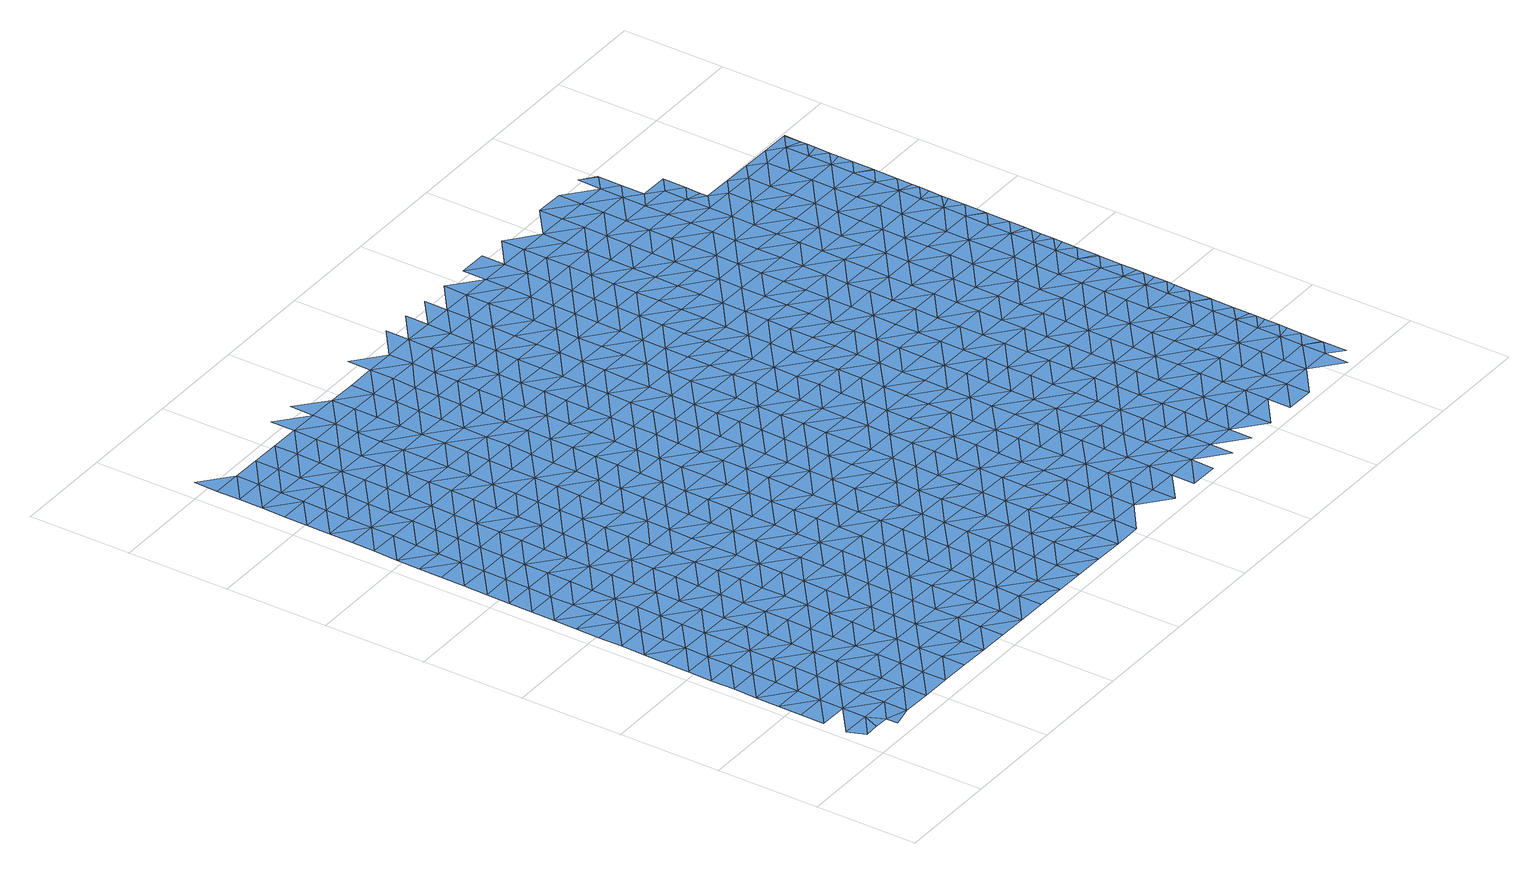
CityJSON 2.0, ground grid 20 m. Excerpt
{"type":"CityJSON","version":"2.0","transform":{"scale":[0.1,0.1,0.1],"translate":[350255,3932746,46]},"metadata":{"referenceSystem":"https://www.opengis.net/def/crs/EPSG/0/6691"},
"CityObjects":{
"waterbody1":{"type":"WaterBody","attributes":{"name":"8","class":"1140","function":"1","WaterBodyRiverFloodingRiskAttribute.description":"4","WaterBodyRiverFloodingRiskAttribute.rankOrg":"2","WaterBodyRiverFloodingRiskAttribute.adminType":"2","WaterBodyRiverFloodingRiskAttribute.scale":"L1"},"geometry":[{"type":"MultiSurface","lod":"1","boundaries":[[[0,1,2]],[[3,4,5]],[[2,1,6]],[[4,7,5]],[[0,2,8]],[[6,9,2]],[[3,8,4]],[[10,7,11]],[[12,9,13]],[[11,7,4]],[[14,2,9]],[[8,2,14]],[[15,16,17]],[[14,9,12]],[[10,11,18]],[[17,10,19]],[[19,10,18]],[[8,14,20]],[[4,8,21]],[[16,22,23]],[[15,17,19]],[[8,20,21]],[[24,18,11]],[[11,4,25]],[[23,26,27]],[[28,29,12]],[[25,24,11]],[[22,16,15]],[[22,26,23]],[[26,30,27]],[[4,21,25]],[[31,19,18]],[[14,12,29]],[[20,14,29]],[[32,15,19]],[[26,33,30]],[[21,20,34]],[[18,24,31]],[[15,32,22]],[[20,29,34]],[[35,36,37]],[[37,30,38]],[[35,39,36]],[[19,31,32]],[[28,40,29]],[[21,34,41]],[[25,21,42]],[[30,33,38]],[[25,43,24]],[[42,43,25]],[[43,31,24]],[[21,41,42]],[[35,37,38]],[[22,32,44]],[[26,22,45]],[[40,28,46]],[[45,47,26]],[[48,39,49]],[[34,29,50]],[[22,44,45]],[[34,51,41]],[[49,39,35]],[[33,26,47]],[[49,52,48]],[[50,51,34]],[[32,31,53]],[[29,40,50]],[[41,51,42]],[[31,43,53]],[[53,54,32]],[[38,33,55]],[[56,48,57]],[[58,43,42]],[[55,33,47]],[[57,48,52]],[[44,59,45]],[[51,58,42]],[[60,49,35]],[[44,32,59]],[[61,62,63]],[[35,38,64]],[[63,56,65]],[[59,32,54]],[[40,46,66]],[[40,67,50]],[[65,56,57]],[[38,55,64]],[[68,69,62]],[[66,46,70]],[[71,72,43]],[[73,74,45]],[[74,55,47]],[[71,43,58]],[[52,49,60]],[[50,75,51]],[[61,68,62]],[[53,43,72]],[[35,64,60]],[[45,59,73]],[[47,45,74]],[[63,65,61]],[[60,76,52]],[[67,40,66]],[[52,77,57]],[[67,75,50]],[[72,78,53]],[[51,75,58]],[[54,53,78]],[[74,79,55]],[[80,69,81]],[[70,82,66]],[[78,83,54]],[[84,71,58]],[[59,83,73]],[[77,85,57]],[[81,69,68]],[[64,86,60]],[[87,80,81]],[[59,54,83]],[[52,76,77]],[[64,55,86]],[[87,88,89]],[[65,57,85]],[[90,84,58]],[[66,91,67]],[[90,58,75]],[[82,91,66]],[[92,74,73]],[[55,79,86]],[[60,93,76]],[[61,65,94]],[[84,95,71]],[[87,81,88]],[[96,78,72]],[[97,93,60]],[[98,73,83]],[[67,99,75]],[[74,92,79]],[[72,71,95]],[[100,101,89]],[[65,85,94]],[[60,86,97]],[[100,89,88]],[[76,102,77]],[[68,61,103]],[[68,104,81]],[[105,89,101]],[[78,96,83]],[[67,91,106]],[[102,85,77]],[[73,98,92]],[[75,107,90]],[[103,61,94]],[[103,104,68]],[[79,108,86]],[[109,110,111]],[[96,72,95]],[[67,106,99]],[[109,105,110]],[[82,112,91]],[[83,113,98]],[[114,79,92]],[[76,93,102]],[[85,115,94]],[[116,100,88]],[[105,101,110]],[[107,75,99]],[[88,81,117]],[[108,118,86]],[[113,83,96]],[[91,119,106]],[[84,90,120]],[[79,114,108]],[[121,93,97]],[[117,116,88]],[[97,86,118]],[[81,104,117]],[[112,82,122]],[[85,102,115]],[[115,123,94]],[[120,90,107]],[[95,84,120]],[[100,124,101]],[[106,119,99]],[[111,110,125]],[[126,111,127]],[[128,96,95]],[[118,121,97]],[[129,98,113]],[[123,130,94]],[[93,121,102]],[[116,124,100]],[[92,98,131]],[[127,132,126]],[[132,133,134]],[[101,124,110]],[[103,94,130]],[[111,125,127]],[[135,128,95]],[[91,112,119]],[[135,95,120]],[[134,126,132]],[[98,129,131]],[[130,136,103]],[[96,137,113]],[[114,92,138]],[[114,139,108]],[[121,140,102]],[[102,141,115]],[[142,143,99]],[[144,125,110]],[[104,103,136]],[[128,137,96]],[[145,146,133]],[[147,120,107]],[[99,119,142]],[[107,99,143]],[[92,131,138]],[[108,139,118]],[[113,148,129]],[[112,122,149]],[[115,150,123]],[[151,127,125]],[[117,104,152]],[[137,148,113]],[[110,124,153]],[[139,114,138]],[[154,121,118]],[[133,132,155]],[[141,102,140]],[[146,156,157]],[[120,158,135]],[[152,104,136]],[[144,151,125]],[[119,112,159]],[[145,133,155]],[[160,142,119]],[[156,161,157]],[[110,153,144]],[[147,107,143]],[[162,132,127]],[[159,112,149]],[[116,117,163]],[[116,164,124]],[[150,115,141]],[[165,136,130]],[[154,118,139]],[[163,117,152]],[[163,164,116]],[[131,129,166]],[[162,155,132]],[[121,167,140]],[[124,164,153]],[[130,123,165]],[[168,137,128]],[[160,119,159]],[[146,145,156]],[[169,143,142]],[[138,131,166]],[[120,147,158]],[[160,170,142]],[[129,148,166]],[[165,123,150]],[[128,135,168]],[[171,121,154]],[[162,127,151]],[[140,172,141]],[[170,169,142]],[[165,173,136]],[[174,145,155]],[[139,138,175]],[[135,158,168]],[[167,172,140]],[[139,176,154]],[[152,136,173]],[[168,177,137]],[[121,171,167]],[[137,178,148]],[[138,166,175]],[[179,151,144]],[[180,155,162]],[[152,181,163]],[[177,178,137]],[[178,166,148]],[[153,164,182]],[[144,153,183]],[[159,149,184]],[[172,185,141]],[[147,143,186]],[[176,139,175]],[[187,171,154]],[[183,179,144]],[[188,152,173]],[[184,149,189]],[[174,155,180]],[[190,164,163]],[[150,141,185]],[[153,182,183]],[[186,143,169]],[[191,162,151]],[[160,159,192]],[[160,193,170]],[[156,145,194]],[[195,175,166]],[[185,196,150]],[[158,147,197]],[[198,154,176]],[[158,199,168]],[[181,152,188]],[[200,167,171]],[[181,190,163]],[[178,201,166]],[[179,191,151]],[[191,180,162]],[[192,159,184]],[[192,193,160]],[[194,145,174]],[[193,169,170]],[[165,150,196]],[[165,202,173]],[[164,203,182]],[[147,186,197]],[[187,154,198]],[[200,172,167]],[[168,204,177]],[[190,203,164]],[[205,188,173]],[[206,184,189]],[[199,204,168]],[[207,174,180]],[[182,208,183]],[[169,209,186]],[[158,197,199]],[[191,210,180]],[[200,171,187]],[[211,178,177]],[[166,201,195]],[[202,165,196]],[[202,205,173]],[[172,212,185]],[[203,208,182]],[[176,175,213]],[[210,207,180]],[[188,214,181]],[[215,194,174]],[[209,169,193]],[[213,175,195]],[[198,176,213]],[[186,216,197]],[[198,217,187]],[[205,214,188]],[[212,172,200]],[[213,217,198]],[[192,184,218]],[[212,219,185]],[[185,220,196]],[[179,221,191]],[[211,177,204]],[[201,178,211]],[[222,186,209]],[[179,183,221]],[[184,206,218]],[[192,223,193]],[[190,181,214]],[[190,224,203]],[[183,208,221]],[[214,224,190]],[[174,207,215]],[[195,201,225]],[[186,222,216]],[[191,226,210]],[[227,204,199]],[[192,218,228]],[[225,201,211]],[[193,229,209]],[[220,185,219]],[[220,230,196]],[[199,197,231]],[[232,187,217]],[[233,212,200]],[[200,187,234]],[[203,235,208]],[[202,196,230]],[[236,191,221]],[[231,227,199]],[[237,207,210]],[[192,228,223]],[[224,235,203]],[[238,222,209]],[[213,195,239]],[[197,216,231]],[[234,187,232]],[[234,233,200]],[[240,214,205]],[[195,225,239]],[[239,241,213]],[[213,242,217]],[[218,206,243]],[[229,193,223]],[[212,244,219]],[[205,202,240]],[[191,236,226]],[[211,204,227]],[[235,245,208]],[[208,246,221]],[[247,216,222]],[[240,202,230]],[[211,248,225]],[[245,246,208]],[[246,236,221]],[[217,249,232]],[[250,218,243]],[[210,226,237]],[[214,251,224]],[[209,229,238]],[[242,213,241]],[[228,218,252]],[[228,253,223]],[[215,207,254]],[[244,255,219]],[[255,230,220]],[[211,227,256]],[[212,233,244]],[[257,214,240]],[[252,218,250]],[[258,235,224]],[[220,219,255]],[[247,222,238]],[[207,237,254]],[[249,217,242]],[[236,259,226]],[[211,256,248]],[[223,260,229]],[[231,216,261]],[[231,262,227]],[[251,214,257]],[[263,233,234]],[[239,225,264]],[[239,265,241]],[[266,250,243]],[[267,259,236]],[[234,232,268]],[[269,245,235]],[[255,270,230]],[[267,236,246]],[[262,256,227]],[[228,252,253]],[[264,225,248]],[[216,247,261]],[[226,271,237]],[[229,272,238]],[[240,230,270]],[[232,249,268]],[[258,224,251]],[[233,263,244]],[[241,273,242]],[[245,269,246]],[[240,274,257]],[[275,252,250]],[[223,253,260]],[[231,261,262]],[[276,248,256]],[[239,264,265]],[[242,273,249]],[[262,277,256]],[[234,268,263]],[[278,267,246]],[[271,226,259]],[[254,237,271]],[[235,258,269]],[[272,279,238]],[[240,270,280]],[[257,281,251]],[[276,264,248]],[[229,260,272]],[[273,241,265]],[[250,266,282]],[[283,284,244]],[[247,238,279]],[[247,285,261]],[[274,240,280]],[[283,244,263]],[[275,250,282]],[[286,258,251]],[[287,254,288]],[[255,244,284]],[[278,246,269]],[[288,254,271]],[[276,256,277]],[[289,260,253]],[[268,249,290]],[[253,252,291]],[[264,292,265]],[[290,249,273]],[[281,257,274]],[[281,286,251]],[[259,267,293]],[[291,252,275]],[[291,289,253]],[[289,272,260]],[[270,255,294]],[[293,267,278]],[[285,247,279]],[[270,295,280]],[[262,261,285]],[[293,296,259]],[[259,297,271]],[[262,298,277]],[[299,283,263]],[[269,258,286]],[[264,276,292]],[[255,284,294]],[[265,300,273]],[[282,266,301]],[[302,274,280]],[[268,290,303]],[[263,268,304]],[[269,305,278]],[[282,306,275]],[[298,262,285]],[[304,268,303]],[[307,265,292]],[[295,270,294]],[[277,308,276]],[[309,284,283]],[[273,310,290]],[[297,259,296]],[[311,291,275]],[[305,269,286]],[[279,272,312]],[[306,282,301]],[[274,313,281]],[[314,308,277]],[[312,272,289]],[[300,265,307]],[[288,271,315]],[[299,263,304]],[[299,309,283]],[[309,294,284]],[[279,316,285]],[[302,280,295]],[[302,313,274]],[[277,298,314]],[[313,286,281]],[[315,271,297]],[[317,288,315]],[[318,278,305]],[[311,275,306]],[[319,279,312]],[[293,278,320]],[[321,298,285]],[[310,322,290]],[[291,323,289]],[[273,300,310]],[[303,322,304]],[[324,305,286]],[[292,276,325]],[[320,278,318]],[[303,290,322]],[[326,323,291]],[[316,279,319]],[[316,321,285]],[[313,324,286]],[[296,293,327]],[[291,311,326]],[[276,308,325]],[[289,328,312]],[[307,329,300]],[[295,294,330]],[[307,292,329]],[[327,293,320]],[[295,331,302]],[[327,332,296]],[[294,309,330]],[[330,331,295]],[[321,333,298]],[[297,332,315]],[[333,308,314]],[[329,292,325]],[[334,319,312]],[[335,310,300]],[[306,301,336]],[[297,296,332]],[[299,304,337]],[[314,298,333]],[[338,309,299]],[[311,306,336]],[[339,313,302]],[[304,322,337]],[[337,340,299]],[[341,305,324]],[[301,342,336]],[[311,343,326]],[[344,325,308]],[[289,323,328]],[[318,305,345]],[[319,334,316]],[[340,338,299]],[[335,300,329]],[[346,339,302]],[[339,324,313]],[[345,305,341]],[[346,302,331]],[[347,323,326]],[[334,312,328]],[[309,348,330]],[[349,327,320]],[[350,321,316]],[[351,315,332]],[[320,318,352]],[[311,336,343]],[[334,350,316]],[[353,310,335]],[[308,333,344]],[[344,354,325]],[[325,355,329]],[[352,318,345]],[[352,349,320]],[[322,310,356]],[[357,341,324]],[[358,328,323]],[[359,333,321]],[[337,322,356]],[[326,343,347]],[[350,360,321]],[[310,353,356]],[[361,357,324]],[[309,338,348]],[[329,362,335]],[[349,363,327]],[[361,324,339]],[[337,364,340]],[[331,330,365]],[[360,359,321]],[[355,325,354]],[[366,334,328]],[[336,342,367]],[[332,327,363]],[[323,347,358]],[[358,368,328]],[[365,330,348]],[[346,331,365]],[[369,337,356]],[[333,370,344]],[[357,371,341]],[[335,372,353]],[[340,373,338]],[[365,374,346]],[[345,341,371]],[[362,329,355]],[[362,372,335]],[[343,336,375]],[[343,376,347]],[[351,332,377]],[[364,337,369]],[[334,378,350]],[[353,379,356]],[[377,332,363]],[[366,328,368]],[[338,380,348]],[[336,367,375]],[[339,346,381]],[[339,382,361]],[[383,358,347]],[[354,344,370]],[[352,345,384]],[[352,385,349]],[[350,378,360]],[[372,379,353]],[[333,359,370]],[[373,340,364]],[[354,386,355]],[[373,380,338]],[[387,369,356]],[[381,382,339]],[[384,345,371]],[[388,365,348]],[[346,374,381]],[[343,375,376]],[[334,366,378]],[[389,362,355]],[[354,370,386]],[[385,352,384]],[[385,390,349]],[[390,377,363]],[[383,347,376]],[[369,391,364]],[[368,358,383]],[[392,371,357]],[[365,393,374]],[[357,361,394]],[[368,395,366]],[[363,349,390]],[[387,356,379]],[[388,348,380]],[[360,378,396]],[[359,360,397]],[[359,398,370]],[[394,361,382]],[[394,392,357]],[[355,386,399]],[[392,384,371]],[[362,400,372]],[[401,402,377]],[[364,403,373]],[[404,367,405]],[[374,406,381]],[[407,376,375]],[[397,398,359]],[[389,355,399]],[[366,408,378]],[[389,400,362]],[[375,367,409]],[[360,396,397]],[[410,386,370]],[[368,383,395]],[[393,365,388]],[[393,406,374]],[[369,387,391]],[[409,367,404]],[[372,411,379]],[[373,412,380]],[[401,377,390]],[[413,396,378]],[[376,414,383]],[[403,364,391]],[[366,395,408]],[[382,381,406]],[[385,384,415]],[[407,375,409]],[[415,384,392]],[[416,413,378]],[[417,390,385]],[[406,418,382]],[[410,370,398]],[[416,378,408]],[[405,419,404]],[[411,420,379]],[[420,391,387]],[[412,373,403]],[[388,380,412]],[[372,400,411]],[[396,421,397]],[[394,382,418]],[[399,386,422]],[[388,423,393]],[[387,379,420]],[[414,376,407]],[[395,383,414]],[[424,408,395]],[[425,385,415]],[[426,409,404]],[[427,401,390]],[[421,398,397]],[[394,428,392]],[[389,399,422]],[[429,403,391]],[[386,410,422]],[[389,430,400]],[[431,428,394]],[[423,388,412]],[[417,385,425]],[[426,407,409]],[[432,415,392]],[[423,433,393]],[[421,396,413]],[[394,418,431]],[[434,416,408]],[[395,414,424]],[[400,435,411]],[[433,436,393]],[[421,437,398]],[[429,391,420]],[[428,432,392]],[[389,422,430]],[[430,435,400]],[[427,390,417]],[[429,438,403]],[[403,439,412]],[[440,425,415]],[[404,419,426]],[[406,393,436]],[[406,441,418]],[[410,398,437]],[[442,408,424]],[[416,443,413]],[[410,444,422]],[[445,423,412]],[[432,440,415]],[[440,417,425]],[[414,407,446]],[[434,408,442]],[[434,443,416]],[[401,427,447]],[[448,424,414]],[[420,411,449]],[[407,426,446]],[[450,410,437]],[[439,403,438]],[[441,406,436]],[[451,429,420]],[[452,428,431]],[[411,435,449]],[[423,453,433]],[[419,454,426]],[[421,413,443]],[[431,418,452]],[[444,410,450]],[[419,455,454]],[[440,456,417]],[[457,437,421]],[[414,446,458]],[[424,459,442]],[[430,460,435]],[[452,418,441]],[[461,438,429]],[[430,422,460]],[[412,439,445]],[[427,417,456]],[[420,449,462]],[[448,414,458]],[[448,459,424]],[[455,463,454]],[[464,457,421]],[[457,450,437]],[[451,420,462]],[[461,439,438]],[[422,444,460]],[[442,465,434]],[[436,433,453]],[[421,443,464]],[[466,441,436]],[[432,428,467]],[[423,445,453]],[[435,468,449]],[[446,426,469]],[[459,465,442]],[[469,426,454]],[[470,427,456]],[[471,458,446]],[[428,452,467]],[[467,472,432]],[[432,473,440]],[[469,474,446]],[[461,429,451]],[[435,460,475]],[[461,476,439]],[[443,434,465]],[[436,453,466]],[[427,470,477]],[[441,478,452]],[[479,448,458]],[[444,450,480]],[[468,435,475]],[[440,481,456]],[[445,439,476]],[[465,482,443]],[[443,483,464]],[[484,451,462]],[[450,457,480]],[[473,481,440]],[[462,449,485]],[[486,441,466]],[[432,472,473]],[[454,487,469]],[[482,483,443]],[[488,470,456]],[[446,474,471]],[[452,489,467]],[[448,479,459]],[[490,457,464]],[[484,461,451]],[[491,444,480]],[[449,468,485]],[[460,444,492]],[[493,445,476]],[[460,494,475]],[[441,486,478]],[[479,458,471]],[[487,454,495]],[[453,445,496]],[[469,497,474]],[[492,444,491]],[[498,465,459]],[[487,497,469]],[[484,462,485]],[[499,476,461]],[[479,500,459]],[[501,486,466]],[[472,467,489]],[[445,493,496]],[[475,502,468]],[[488,456,481]],[[452,478,489]],[[472,503,473]],[[498,482,465]],[[466,453,501]],[[490,464,483]],[[480,457,490]],[[504,491,480]],[[494,460,492]],[[502,485,468]],[[497,505,474]],[[506,493,476]],[[501,453,496]],[[505,507,474]],[[486,508,478]],[[461,484,499]],[[498,459,500]],[[509,483,482]],[[470,488,510]],[[472,489,503]],[[503,511,473]],[[502,475,494]],[[473,512,481]],[[471,474,507]],[[471,513,479]],[[480,490,504]],[[504,514,491]],[[515,489,478]],[[513,500,479]],[[476,499,506]],[[487,516,497]],[[517,490,483]],[[486,501,508]],[[492,491,514]],[[509,482,498]],[[484,485,518]],[[496,493,519]],[[519,493,506]],[[492,520,494]],[[512,473,511]],[[485,502,518]],[[518,521,484]],[[516,487,522]],[[519,523,496]],[[496,524,501]],[[478,508,525]],[[471,507,513]],[[526,520,492]],[[520,502,494]],[[517,483,509]],[[497,527,505]],[[488,481,528]],[[521,529,484]],[[513,530,500]],[[526,492,514]],[[523,524,496]],[[528,481,512]],[[528,531,488]],[[499,484,529]],[[478,525,515]],[[499,532,506]],[[498,500,530]],[[501,533,508]],[[503,489,534]],[[503,535,511]],[[498,536,509]],[[497,516,537]],[[538,490,517]],[[529,532,499]],[[530,536,498]],[[502,539,518]],[[504,490,540]],[[534,489,515]],[[506,532,519]],[[520,539,502]],[[541,525,508]],[[511,535,512]],[[497,537,527]],[[540,490,538]],[[507,542,513]],[[543,521,518]],[[507,505,542]],[[509,544,517]],[[533,541,508]],[[514,504,545]],[[535,503,534]],[[539,543,518]],[[501,524,533]],[[546,515,525]],[[505,527,542]],[[545,504,540]],[[526,514,545]],[[535,547,512]],[[542,548,513]],[[513,549,530]],[[550,520,526]],[[523,519,551]],[[509,536,552]],[[553,524,523]],[[541,546,525]],[[551,519,532]],[[554,555,516]],[[528,512,547]],[[543,556,521]],[[521,557,529]],[[554,516,558]],[[551,553,523]],[[544,559,517]],[[528,560,531]],[[537,516,555]],[[509,552,544]],[[561,526,545]],[[562,533,524]],[[538,517,559]],[[538,563,540]],[[546,564,515]],[[520,565,539]],[[549,513,548]],[[549,566,530]],[[567,535,534]],[[553,562,524]],[[560,528,547]],[[527,568,542]],[[534,515,564]],[[536,566,552]],[[550,565,520]],[[527,537,568]],[[536,530,566]],[[526,561,550]],[[521,556,557]],[[569,551,532]],[[564,567,534]],[[568,537,555]],[[539,570,543]],[[571,548,542]],[[532,529,572]],[[533,573,541]],[[545,540,563]],[[558,574,554]],[[535,575,547]],[[538,559,563]],[[572,529,557]],[[572,569,532]],[[576,573,533]],[[545,577,561]],[[578,546,541]],[[551,579,553]],[[580,555,554]],[[533,562,576]],[[571,542,568]],[[581,577,545]],[[577,550,561]],[[582,552,566]],[[556,543,570]],[[583,557,556]],[[571,584,548]],[[581,545,563]],[[548,585,549]],[[544,552,586]],[[539,565,570]],[[574,580,554]],[[560,547,575]],[[535,567,575]],[[559,544,586]],[[560,587,588]],[[546,589,564]],[[590,566,549]],[[552,582,586]],[[575,587,560]],[[591,572,557]],[[550,592,565]],[[562,553,579]],[[586,593,559]],[[578,589,546]],[[577,592,550]],[[551,569,579]],[[568,555,580]],[[562,594,576]],[[556,570,583]],[[541,573,578]],[[595,567,564]],[[590,582,566]],[[548,584,585]],[[568,596,571]],[[597,573,576]],[[563,559,598]],[[591,557,583]],[[572,599,569]],[[565,600,570]],[[591,599,572]],[[601,575,567]],[[562,579,594]],[[602,588,587]],[[598,559,593]],[[581,563,598]],[[549,585,590]],[[568,580,603]],[[604,577,581]],[[590,605,582]],[[606,565,592]],[[570,600,583]],[[607,578,573]],[[595,564,589]],[[595,601,567]],[[597,576,594]],[[596,568,603]],[[584,571,596]],[[574,608,580]],[[609,593,586]],[[610,585,584]],[[574,611,608]],[[600,565,606]],[[575,612,587]],[[613,581,598]],[[577,604,592]],[[614,615,569]],[[586,582,609]],[[616,591,583]],[[614,569,599]],[[617,603,580]],[[607,573,597]],[[610,590,585]],[[611,618,608]],[[579,569,615]],[[579,619,594]],[[607,620,578]],[[604,581,613]],[[582,605,609]],[[584,596,621]],[[615,619,579]],[[622,583,600]],[[589,578,620]],[[592,623,606]],[[612,575,601]],[[612,624,587]],[[625,595,589]],[[617,580,608]],[[626,613,598]],[[584,621,610]],[[620,627,589]],[[628,623,592]],[[623,600,606]],[[629,593,609]],[[616,583,622]],[[599,591,616]],[[610,630,590]],[[628,592,604]],[[590,631,605]],[[597,594,619]],[[632,607,597]],[[598,593,626]],[[599,633,614]],[[634,635,603]],[[635,621,596]],[[636,608,618]],[[634,603,617]],[[626,593,629]],[[596,603,635]],[[605,637,609]],[[638,622,600]],[[626,639,613]],[[633,599,616]],[[613,640,604]],[[601,595,625]],[[632,597,619]],[[607,641,620]],[[642,610,621]],[[589,627,625]],[[614,643,615]],[[608,636,617]],[[590,630,631]],[[625,644,601]],[[635,642,621]],[[604,640,628]],[[645,600,623]],[[646,616,622]],[[647,614,633]],[[612,601,644]],[[641,607,632]],[[648,627,620]],[[615,649,619]],[[629,609,637]],[[612,650,624]],[[641,651,620]],[[652,630,610]],[[636,653,617]],[[605,631,637]],[[617,654,634]],[[638,646,622]],[[642,655,610]],[[613,639,640]],[[643,614,647]],[[656,623,628]],[[643,649,615]],[[600,645,638]],[[657,633,616]],[[655,652,610]],[[650,612,644]],[[619,658,632]],[[627,659,625]],[[660,629,637]],[[634,661,635]],[[630,662,631]],[[623,656,645]],[[658,641,632]],[[626,629,663]],[[648,620,651]],[[628,640,664]],[[652,662,630]],[[662,637,631]],[[617,653,654]],[[663,629,660]],[[635,661,642]],[[639,626,663]],[[647,633,657]],[[665,643,647]],[[628,664,656]],[[658,619,649]],[[616,646,657]],[[659,666,625]],[[656,667,645]],[[627,648,659]],[[634,654,661]],[[641,668,651]],[[669,664,640]],[[644,625,666]],[[670,660,637]],[[667,671,645]],[[672,649,643]],[[639,663,673]],[[640,639,669]],[[665,647,657]],[[650,644,666]],[[638,645,671]],[[674,641,658]],[[655,642,675]],[[665,672,643]],[[669,639,673]],[[651,676,648]],[[636,677,678]],[[653,636,679]],[[680,637,662]],[[681,663,660]],[[646,638,671]],[[642,661,675]],[[675,682,655]],[[668,641,674]],[[669,683,664]],[[679,636,678]],[[664,684,656]],[[671,685,646]],[[652,655,682]],[[648,676,659]],[[686,662,652]],[[672,687,649]],[[688,650,666]],[[654,689,661]],[[670,681,660]],[[683,684,664]],[[654,653,689]],[[637,680,670]],[[690,665,657]],[[687,691,649]],[[692,650,688]],[[657,646,690]],[[651,668,676]],[[693,666,659]],[[653,679,689]],[[658,649,691]],[[658,694,674]],[[673,663,681]],[[667,656,684]],[[695,679,678]],[[690,646,685]],[[696,669,673]],[[652,682,686]],[[691,694,658]],[[694,668,674]],[[695,678,697]],[[698,659,676]],[[665,699,672]],[[661,689,700]],[[675,661,701]],[[702,673,681]],[[675,703,682]],[[662,686,704]],[[680,662,705]],[[706,679,695]],[[707,665,690]],[[672,699,687]],[[688,666,693]],[[667,684,708]],[[709,692,688]],[[671,667,710]],[[668,711,676]],[[712,679,706]],[[659,698,693]],[[705,662,704]],[[689,679,712]],[[661,700,701]],[[696,673,702]],[[683,669,696]],[[710,667,708]],[[713,681,670]],[[714,690,685]],[[682,715,686]],[[712,716,689]],[[670,680,717]],[[665,707,699]],[[687,718,691]],[[685,671,714]],[[676,719,698]],[[715,704,686]],[[709,688,693]],[[700,689,720]],[[668,694,711]],[[675,701,703]],[[711,719,676]],[[680,705,717]],[[689,716,720]],[[721,701,700]],[[671,710,714]],[[690,722,707]],[[683,696,723]],[[684,683,724]],[[725,694,691]],[[726,700,720]],[[714,722,690]],[[715,682,703]],[[687,699,718]],[[727,692,709]],[[702,681,713]],[[719,728,698]],[[724,683,723]],[[698,729,693]],[[730,705,704]],[[731,710,708]],[[670,717,713]],[[700,726,721]],[[721,732,701]],[[733,703,701]],[[725,711,694]],[[713,734,702]],[[702,735,696]],[[732,733,701]],[[708,684,731]],[[722,736,707]],[[707,737,699]],[[691,718,738]],[[734,735,702]],[[705,730,717]],[[736,737,707]],[[704,715,739]],[[684,724,731]],[[740,714,710]],[[696,741,723]],[[699,737,718]],[[709,693,729]],[[703,742,715]],[[691,738,725]],[[698,728,729]],[[709,743,727]],[[704,739,730]],[[703,733,742]],[[717,744,713]],[[723,741,724]],[[745,710,731]],[[746,722,714]],[[719,711,747]],[[718,748,738]],[[749,715,742]],[[715,750,739]],[[751,734,713]],[[711,725,747]],[[747,752,719]],[[709,729,743]],[[715,749,750]],[[696,735,741]],[[717,730,744]],[[744,751,713]],[[710,745,740]],[[728,753,729]],[[722,746,736]],[[728,719,752]],[[748,718,737]],[[754,725,738]],[[739,755,730]],[[756,755,739]],[[756,739,750]],[[752,757,728]],[[758,743,729]],[[731,759,745]],[[714,740,746]],[[734,760,735]],[[761,737,736]],[[728,757,753]],[[724,741,762]],[[731,724,759]],[[763,764,730]],[[730,764,744]],[[763,730,755]],[[738,748,765]],[[729,753,758]],[[766,760,734]],[[759,724,762]],[[758,767,743]],[[745,768,740]],[[754,769,725]],[[734,751,766]],[[764,770,744]],[[771,736,746]],[[743,767,772]],[[735,773,741]],[[759,768,745]],[[738,765,754]],[[752,747,774]],[[737,775,748]],[[747,725,769]],[[774,776,752]],[[777,757,752]],[[751,744,778]],[[757,779,753]],[[761,736,771]],[[780,762,741]],[[761,775,737]],[[776,777,752]],[[744,770,778]],[[775,765,748]],[[747,769,774]],[[781,772,767]],[[768,782,740]],[[751,783,766]],[[773,735,760]],[[777,779,757]],[[751,778,783]],[[762,780,759]],[[784,754,765]],[[785,771,746]],[[786,760,766]],[[746,740,787]],[[788,766,783]],[[775,784,765]],[[780,741,773]],[[766,788,786]],[[740,782,787]],[[789,774,769]],[[771,785,761]],[[786,790,760]],[[790,791,760]],[[754,792,769]],[[793,794,759]],[[773,760,791]],[[795,792,754]],[[746,787,785]],[[796,775,761]],[[759,780,793]],[[768,759,794]],[[795,754,784]],[[791,797,773]],[[768,798,782]],[[792,789,769]],[[773,799,780]],[[782,798,787]],[[773,797,799]],[[800,784,775]],[[799,801,780]],[[761,785,802]],[[793,780,803]],[[768,794,798]],[[780,801,803]],[[761,802,796]],[[793,804,794]],[[795,784,800]],[[805,789,792]],[[793,803,804]],[[785,806,802]],[[775,796,800]],[[787,798,807]],[[785,787,806]],[[808,798,794]],[[809,808,794]],[[809,794,804]],[[806,787,807]],[[810,796,802]],[[795,800,811]],[[792,795,812]],[[813,798,808]],[[807,798,814]],[[814,798,813]],[[795,811,812]],[[802,806,810]],[[810,815,796]],[[805,792,812]],[[816,806,807]],[[796,817,800]],[[818,807,814]],[[815,817,796]],[[816,807,818]],[[800,817,811]],[[816,819,806]],[[820,810,806]],[[812,821,805]],[[820,806,819]],[[822,812,811]],[[823,810,820]],[[824,822,811]],[[815,810,823]],[[824,811,817]],[[825,815,823]],[[815,826,817]],[[812,822,821]],[[815,825,826]],[[827,817,826]],[[824,817,828]],[[828,817,827]],[[824,829,822]],[[830,824,828]],[[824,830,829]],[[829,831,822]],[[821,822,832]],[[831,832,822]],[[832,831,833]]]}]}
},
"vertices":[
[6,78,16],[34,54,5],[62,77,16],[7,124,16],[64,170,16],[7,170,16],[62,54,6],[8,217,16],[63,123,16],[90,53,6],[9,263,16],[65,216,16],[118,30,16],[90,30,6],[119,76,16],[67,354,16],[10,355,16],[10,309,16],[66,262,16],[66,308,16],[120,122,16],[121,169,16],[68,401,16],[11,402,16],[122,261,16],[121,215,16],[69,447,16],[12,448,16],[175,29,16],[176,75,16],[13,494,16],[123,307,16],[124,353,16],[69,493,16],[177,121,16],[71,585,16],[14,586,16],[14,540,16],[70,539,16],[15,633,16],[232,74,16],[177,168,16],[178,214,16],[179,260,16],[125,400,16],[125,446,16],[232,28,16],[126,492,16],[16,679,16],[72,632,16],[233,120,16],[234,167,16],[73,678,16],[180,306,16],[180,352,16],[127,538,16],[17,725,16],[73,724,16],[235,213,16],[181,399,16],[128,631,16],[75,817,16],[18,817,16],[17,771,16],[128,585,16],[74,770,16],[289,73,16],[290,120,16],[76,863,16],[19,864,16],[288,27,16],[236,259,16],[236,305,16],[182,445,16],[183,491,16],[291,166,16],[129,677,16],[130,723,16],[237,352,16],[184,537,16],[20,910,16],[76,909,16],[345,26,16],[238,398,16],[292,258,16],[131,769,16],[184,584,16],[20,956,16],[77,955,16],[21,1002,16],[291,212,16],[346,72,16],[239,490,16],[186,676,16],[131,816,16],[293,304,16],[294,351,16],[185,630,16],[239,444,16],[347,165,16],[78,1001,16],[79,1048,17],[187,722,16],[132,862,16],[133,908,16],[22,1049,17],[347,119,16],[348,211,16],[241,583,16],[23,1095,17],[79,1094,17],[24,1141,17],[402,71,16],[295,397,16],[240,536,16],[187,768,16],[135,1000,16],[134,954,16],[242,629,16],[403,118,16],[349,257,16],[243,675,16],[402,25,16],[188,815,16],[135,1047,17],[80,1140,17],[24,1187,17],[81,1186,17],[350,350,16],[295,443,16],[189,861,16],[296,489,16],[82,1233,17],[26,1280,17],[25,1233,17],[350,303,16],[190,907,16],[351,396,16],[297,535,16],[298,582,16],[243,721,16],[244,767,16],[404,164,16],[405,210,16],[137,1139,17],[83,1325,17],[27,1326,17],[406,256,16],[352,442,16],[458,24,16],[245,814,16],[138,1185,17],[190,953,16],[136,1093,17],[298,628,16],[83,1279,17],[84,1371,17],[27,1372,17],[406,302,16],[459,70,16],[460,117,16],[28,1418,17],[138,1232,17],[191,1000,16],[192,1046,17],[246,860,16],[353,488,16],[300,720,16],[407,349,16],[461,209,16],[461,163,16],[299,674,16],[301,767,16],[246,906,16],[140,1324,17],[354,535,16],[354,581,16],[408,395,16],[409,441,16],[194,1184,17],[139,1278,17],[248,999,16],[193,1092,17],[194,1138,17],[516,69,16],[302,813,16],[462,255,16],[356,673,16],[247,952,16],[515,23,16],[249,1045,17],[195,1231,17],[517,116,16],[517,162,16],[141,1370,17],[410,534,16],[302,859,16],[463,302,16],[355,627,16],[464,348,16],[357,719,16],[409,487,16],[303,905,16],[249,1091,17],[465,394,16],[304,951,16],[572,22,16],[197,1323,17],[250,1137,17],[518,208,16],[196,1277,17],[465,440,16],[357,766,16],[411,580,16],[305,998,16],[197,1369,17],[520,301,16],[412,626,16],[572,69,16],[358,812,16],[359,858,16],[251,1183,17],[519,254,16],[574,161,16],[305,1044,17],[466,486,16],[253,1276,17],[521,393,16],[573,115,16],[575,207,16],[360,904,16],[520,347,16],[413,672,16],[414,765,16],[413,718,16],[306,1090,17],[252,1230,17],[253,1322,17],[576,253,16],[467,533,16],[361,950,16],[468,579,16],[468,625,16],[628,21,16],[415,811,16],[307,1136,17],[308,1182,17],[576,300,16],[523,485,16],[469,671,16],[629,68,16],[362,1043,17],[630,114,16],[631,160,16],[254,1368,17],[416,857,16],[522,439,16],[361,997,16],[363,1089,17],[309,1275,17],[631,206,16],[577,346,16],[578,392,16],[471,764,16],[524,532,16],[524,578,16],[685,20,16],[308,1229,17],[470,717,16],[364,1135,17],[416,903,16],[310,1321,17],[632,252,16],[525,624,16],[418,996,16],[687,113,16],[579,484,16],[579,438,16],[364,1182,17],[633,299,16],[417,950,16],[419,1042,17],[686,67,16],[472,810,16],[472,856,16],[634,345,16],[419,1088,17],[255,1415,17],[311,1367,17],[688,205,16],[526,670,16],[687,159,16],[580,531,16],[365,1228,17],[473,902,16],[474,949,16],[366,1274,17],[367,1320,17],[635,391,16],[528,809,16],[582,623,16],[742,19,16],[475,995,16],[527,717,16],[527,763,16],[420,1134,17],[742,66,16],[581,577,16],[636,484,16],[529,855,16],[583,669,16],[743,112,16],[689,252,16],[475,1041,16],[635,437,16],[367,1366,17],[690,344,16],[312,1414,17],[421,1181,17],[690,298,16],[422,1227,17],[691,390,16],[583,716,16],[745,204,16],[476,1087,16],[637,530,16],[744,158,16],[423,1273,17],[746,251,16],[638,576,16],[530,901,16],[531,948,16],[423,1319,17],[692,436,16],[746,297,16],[638,622,16],[799,65,16],[584,762,16],[586,854,16],[532,1040,16],[585,808,16],[477,1133,16],[798,19,16],[800,111,16],[693,483,16],[478,1180,16],[531,994,16],[801,157,16],[586,900,16],[479,1272,16],[747,343,16],[424,1365,17],[479,1226,16],[639,668,16],[694,529,16],[694,575,16],[640,715,16],[534,1132,16],[801,203,16],[749,435,16],[748,389,16],[533,1086,16],[695,621,16],[480,1318,17],[642,807,16],[587,947,16],[803,296,16],[856,64,16],[802,250,16],[641,761,16],[749,482,16],[534,1179,16],[696,667,16],[642,853,16],[588,993,16],[857,110,16],[857,156,16],[481,1365,17],[804,342,16],[697,714,16],[643,899,16],[589,1039,16],[590,1085,16],[858,202,16],[535,1225,16],[536,1271,16],[750,528,16],[697,760,16],[644,946,16],[752,620,16],[537,1317,17],[698,806,16],[591,1178,16],[645,992,16],[590,1132,16],[859,249,16],[805,388,16],[805,434,16],[806,481,16],[751,574,16],[753,667,16],[537,1364,17],[482,1411,17],[699,852,16],[913,63,16],[912,17,16],[645,1038,16],[914,155,16],[860,295,16],[913,109,16],[807,527,16],[753,713,16],[700,899,16],[861,387,16],[915,201,16],[592,1224,16],[860,341,16],[593,1316,17],[646,1084,16],[969,62,16],[754,759,16],[862,434,16],[808,573,16],[701,945,16],[916,248,16],[593,1270,16],[970,108,16],[594,1363,17],[648,1177,16],[755,805,16],[808,619,16],[647,1131,16],[649,1223,16],[701,991,16],[917,340,16],[809,666,16],[702,1037,16],[863,480,16],[756,851,16],[756,898,16],[649,1269,16],[703,1083,16],[916,294,16],[918,386,16],[864,572,16],[757,944,16],[971,154,16],[595,1409,17],[972,247,16],[810,712,16],[864,526,16],[812,804,16],[704,1130,16],[758,990,16],[1026,61,16],[968,16,16],[650,1315,17],[919,479,16],[972,201,16],[973,293,16],[865,618,16],[812,850,16],[811,758,16],[1025,15,16],[919,433,16],[974,339,16],[759,1036,16],[704,1176,16],[867,711,16],[1027,107,16],[651,1362,17],[1028,200,16],[705,1222,16],[706,1268,16],[1027,153,16],[866,665,16],[813,897,16],[652,1408,17],[760,1129,16],[1029,246,16],[920,525,16],[707,1315,16],[975,385,16],[975,432,16],[868,803,16],[867,757,16],[760,1082,16],[1083,60,16],[708,1361,16],[761,1175,16],[976,478,16],[921,571,16],[922,617,16],[814,943,16],[923,664,16],[1082,14,16],[815,989,16],[1083,106,16],[1030,338,16],[869,849,16],[1030,292,16],[815,1035,16],[923,710,16],[762,1221,16],[977,524,16],[1084,152,16],[870,896,16],[1085,199,16],[816,1082,16],[1031,384,16],[708,1407,16],[763,1267,16],[763,1314,16],[1086,245,16],[978,570,16],[818,1174,16],[1139,59,16],[1032,431,16],[924,756,16],[871,942,16],[979,663,16],[925,802,16],[1138,13,16],[871,988,16],[872,1034,16],[817,1128,16],[978,616,16],[1141,151,16],[764,1360,16],[926,849,16],[1086,291,16],[765,1406,16],[926,895,16],[873,1081,16],[819,1220,16],[819,1266,16],[1087,337,16],[1140,105,16],[1033,477,16],[980,709,16],[1034,523,16],[874,1127,16],[1142,198,16],[981,755,16],[1089,430,16],[1034,569,16],[874,1173,16],[820,1313,16],[1142,244,16],[1143,290,16],[1036,662,16],[927,941,16],[1088,384,16],[928,987,16],[1196,58,16],[1197,104,16],[982,801,16],[982,848,16],[1195,12,16],[1089,476,16],[821,1359,16],[1035,616,16],[929,1033,16],[1090,522,16],[875,1219,16],[1037,708,16],[1144,336,16],[876,1265,16],[1197,151,16],[984,940,16],[1037,754,16],[1198,197,16],[983,894,16],[930,1126,16],[1253,57,16],[877,1312,16],[930,1080,16],[1092,615,16],[931,1172,16],[985,986,16],[1253,103,16],[1091,568,16],[1145,383,16],[1038,800,16],[1199,243,16],[1200,289,16],[1145,429,16],[878,1358,16],[822,1405,16],[932,1218,16],[1201,335,16],[1039,847,16],[1093,661,16],[1146,475,16],[985,1032,16],[933,1264,16],[1255,196,16],[986,1079,16],[1147,521,16],[1040,893,16],[1094,753,16],[933,1311,16],[878,1404,16],[1254,150,16],[1148,614,16],[1201,382,16],[1093,707,16],[987,1125,16],[1309,56,16],[1202,428,16],[1256,288,16],[1252,11,16],[934,1357,16],[1148,567,16],[1041,939,16],[1041,985,16],[1096,846,16],[1310,102,16],[1308,10,16],[1042,1032,16],[988,1171,16],[1256,242,16],[1095,799,16],[1150,706,16],[935,1403,16],[989,1264,16],[1204,520,16],[989,1217,16],[1149,660,16],[1203,474,16],[1257,334,16],[1258,381,16],[1043,1078,16],[1096,892,16],[1311,149,16],[1312,195,16],[1366,55,16],[1259,427,16],[1152,799,16],[1204,566,16],[1205,613,16],[1044,1124,16],[1312,241,16],[1098,984,16],[990,1310,16],[1151,752,16],[1152,845,16],[1097,938,16],[1045,1216,16],[1099,1031,16],[991,1356,16],[1044,1170,16],[1314,334,16],[1367,101,16],[1367,148,16],[1313,287,16],[1207,705,16],[1153,891,16],[1100,1077,16],[1046,1263,16],[1260,473,16],[1368,194,16],[1315,380,16],[1260,519,16],[1206,659,16],[1154,937,16],[1047,1309,16],[1207,751,16],[1101,1169,16],[1262,612,16],[1316,472,16],[1208,798,16],[1155,983,16],[1261,566,16],[1100,1123,16],[1369,240,16],[1102,1215,16],[1422,8,16],[1423,54,16],[1423,101,16],[1315,426,16],[1317,518,16],[1370,286,16],[1263,658,16],[1263,704,16],[1209,844,16],[1371,333,16],[1155,1030,16],[1048,1355,16],[1424,147,16],[1210,890,16],[1156,1076,16],[1048,1401,16],[1103,1308,16],[1157,1122,16],[1451,77,16],[1318,611,16],[1451,31,16],[1103,1262,16],[1211,982,16],[1425,193,16],[1426,239,16],[1318,565,16],[1426,285,16],[1371,379,16],[1372,425,16],[1451,80,16],[1211,936,16],[1264,750,16],[1104,1354,16],[1265,797,16],[1158,1168,16],[1452,123,16],[1374,517,16],[1266,843,16],[1427,332,16],[1453,152,16],[1373,471,16],[1212,1029,16],[1159,1214,16],[1453,169,16],[1454,216,16],[1266,889,16],[1319,657,16],[1320,703,16],[1214,1121,16],[1453,197,16],[1105,1400,16],[1159,1261,16],[1160,1307,16],[1429,424,16],[1321,749,16],[1454,229,16],[1454,262,16],[1374,564,16],[1375,610,16],[1267,935,16],[1268,981,16],[1213,1075,16],[1428,378,16],[1322,842,16],[1376,656,16],[1455,308,16],[1161,1353,16],[1430,470,16],[1322,796,16],[1323,888,16],[1214,1167,16],[1269,1028,16],[1455,309,16],[1456,354,16],[1430,516,16],[1215,1214,16],[1188,1283,16],[1270,1120,16],[1457,400,16],[1456,383,16],[1216,1260,16],[1189,1330,16],[1377,749,16],[1432,609,16],[1325,981,16],[1377,702,16],[1457,425,16],[1457,447,16],[1270,1074,16],[1431,563,16],[1190,1376,16],[1378,795,16],[1271,1166,16],[1458,462,16],[1324,934,16],[1162,1399,16],[1433,655,16],[1243,1190,16],[1325,1027,16],[1243,1205,16],[1244,1236,16],[1458,493,16],[1245,1282,16],[1433,701,16],[1190,1378,16],[1379,841,16],[1459,539,16],[1326,1073,16],[1381,933,16],[1460,585,16],[1380,887,16],[1459,543,16],[1300,1189,16],[1460,615,16],[1461,632,16],[1328,1165,16],[1434,748,16],[1435,794,16],[1327,1119,16],[1382,1026,16],[1461,658,16],[1436,840,16],[1461,678,16],[1383,1072,16],[1462,691,16],[1381,980,16],[1462,724,16],[1463,770,16],[1357,1188,16],[1437,932,16],[1436,886,16],[1464,816,16],[1463,772,16],[1438,979,16],[1384,1118,16],[1384,1164,16],[1464,849,16],[1464,863,16],[1439,1025,16],[1465,909,16],[1440,1071,16],[1465,888,16],[1465,923,16],[1466,955,16],[1413,1187,16],[1441,1164,16],[1467,1001,16],[1440,1117,16],[1467,1003,16],[1468,1047,16],[1468,1075,16],[1468,1094,16],[1469,1140,16],[1469,1122,16],[1469,1153,16],[1468,1186,16],[1470,1186,16]
]}
